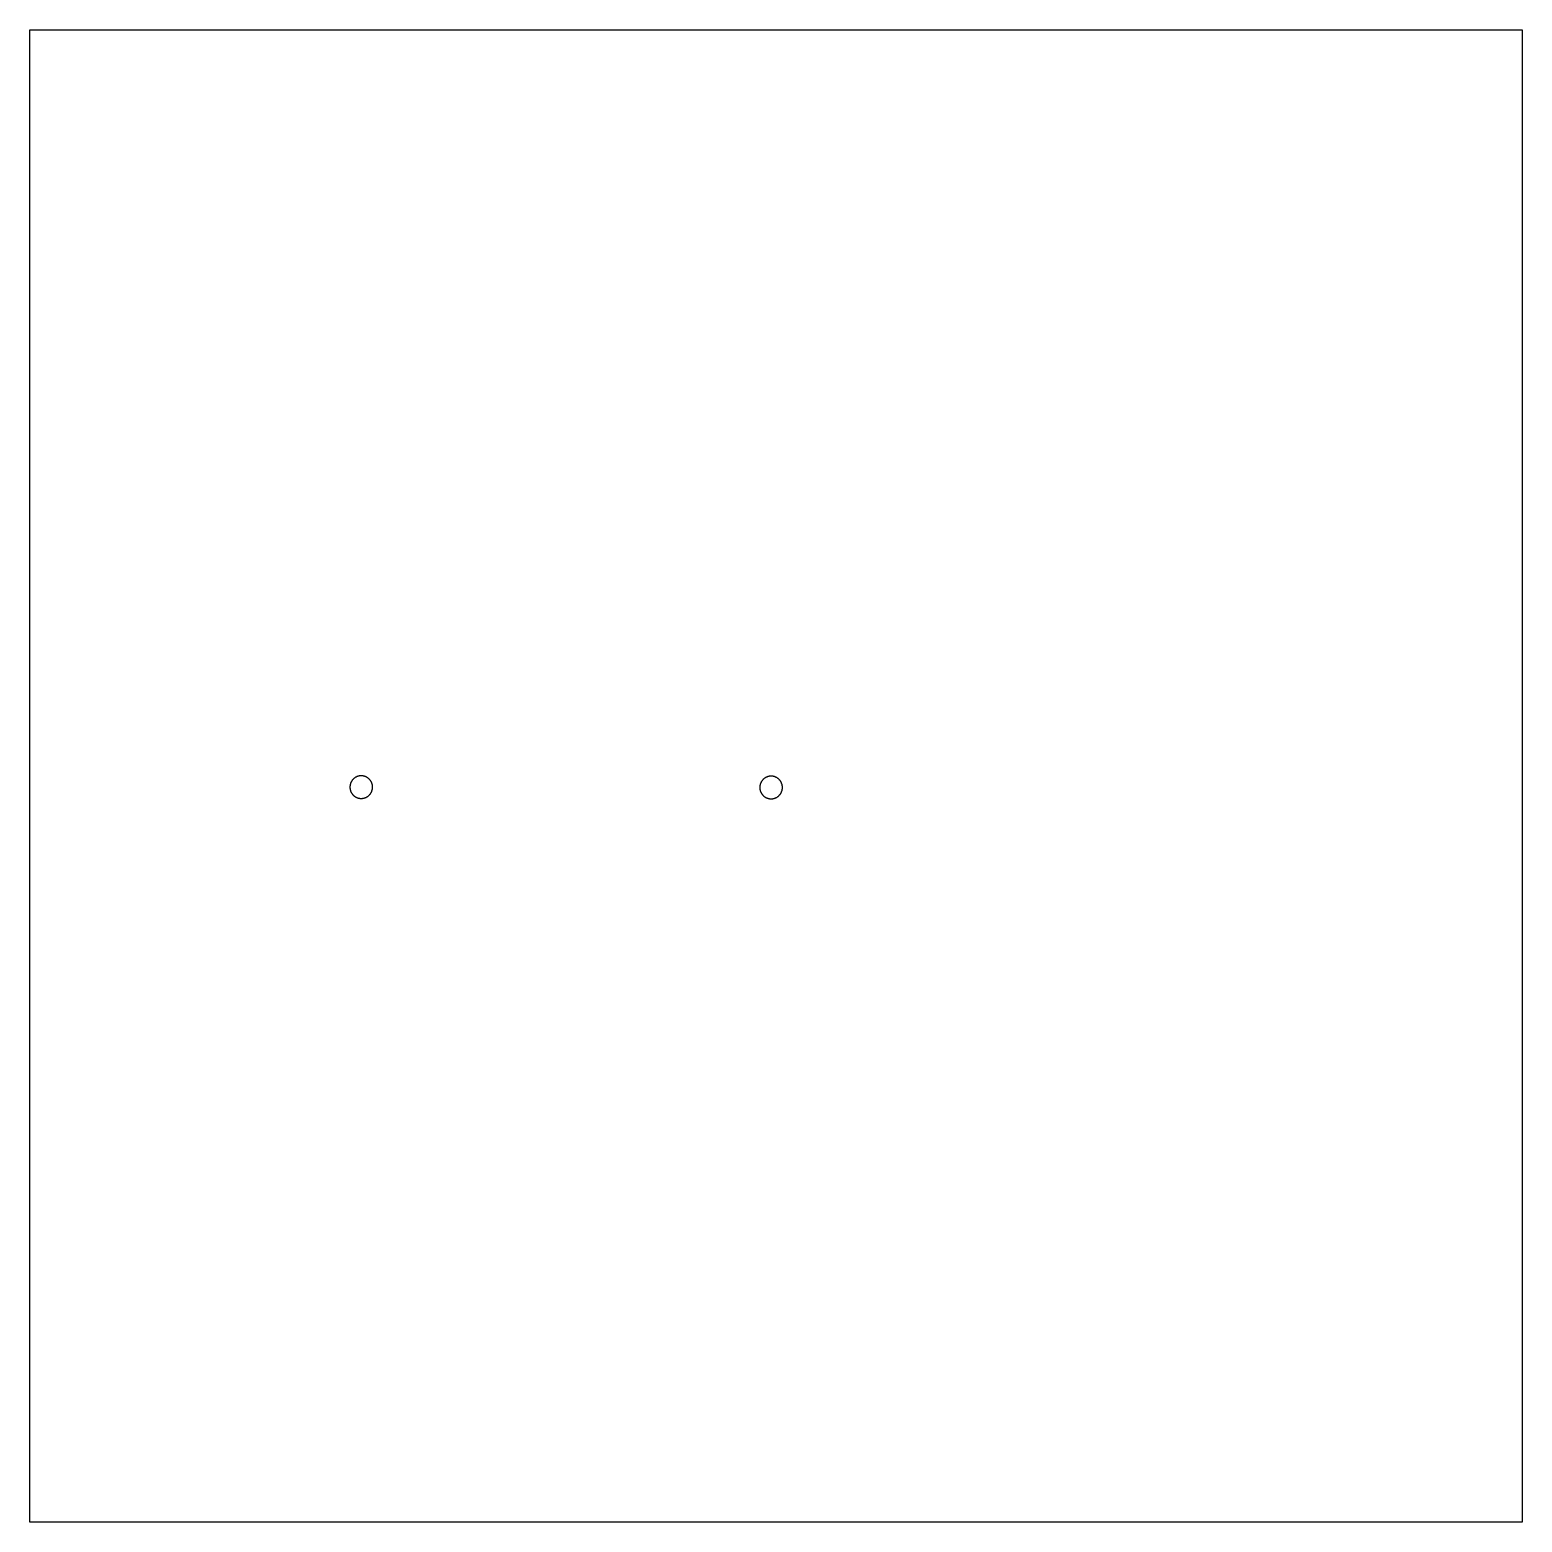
# Model space of a CAD drawing. Header units: millimetres. Extents: x -138 to 138, y -138 to 138.
import ezdxf

# ---------------------------------------------------------------- set-up
doc = ezdxf.new("R2010")
doc.units = ezdxf.units.MM

msp = doc.modelspace()

# ---------------------------------------------------------------- linework, layer by layer
for points in [[(-138.43, 138.43), (138.43, 138.43), (138.43, -138.43), (-138.43, -138.43)], [(-74.85, -2.06), (-74.85, -2.01), (-74.85, -1.96), (-74.86, -1.91), (-74.86, -1.86), (-74.87, -1.81), (-74.87, -1.76), (-74.88, -1.7), (-74.89, -1.65), (-74.9, -1.6), (-74.91, -1.55), (-74.93, -1.5), (-74.94, -1.45), (-74.96, -1.41), (-74.97, -1.36), (-74.99, -1.31), (-75.01, -1.26), (-75.03, -1.21), (-75.05, -1.17), (-75.07, -1.12), (-75.1, -1.07), (-75.12, -1.03), (-75.15, -0.98), (-75.18, -0.94), (-75.2, -0.9), (-75.23, -0.85), (-75.26, -0.81), (-75.29, -0.77), (-75.33, -0.73), (-75.36, -0.69), (-75.39, -0.65), (-75.43, -0.62), (-75.47, -0.58), (-75.5, -0.54), (-75.54, -0.51), (-75.58, -0.47), (-75.62, -0.44), (-75.66, -0.41), (-75.7, -0.38), (-75.74, -0.35), (-75.78, -0.32), (-75.83, -0.29), (-75.87, -0.26), (-75.91, -0.24), (-75.96, -0.21), (-76.01, -0.19), (-76.05, -0.17), (-76.1, -0.14), (-76.15, -0.12), (-76.19, -0.1), (-76.24, -0.09), (-76.29, -0.07), (-76.34, -0.05), (-76.39, -0.04), (-76.44, -0.03), (-76.49, -0.02), (-76.54, 0), (-76.59, 0.01), (-76.64, 0.01), (-76.69, 0.02), (-76.74, 0.03), (-76.8, 0.03), (-76.85, 0.03), (-76.9, 0.04), (-76.95, 0.04), (-77, 0.04), (-77.05, 0.03), (-77.1, 0.03), (-77.16, 0.03), (-77.21, 0.02), (-77.26, 0.01), (-77.31, 0.01), (-77.36, 0), (-77.41, -0.02), (-77.46, -0.03), (-77.51, -0.04), (-77.56, -0.05), (-77.61, -0.07), (-77.66, -0.09), (-77.71, -0.1), (-77.75, -0.12), (-77.8, -0.14), (-77.85, -0.17), (-77.89, -0.19), (-77.94, -0.21), (-77.99, -0.24), (-78.03, -0.26), (-78.07, -0.29), (-78.12, -0.32), (-78.16, -0.35), (-78.2, -0.38), (-78.24, -0.41), (-78.28, -0.44), (-78.32, -0.47), (-78.36, -0.51), (-78.4, -0.54), (-78.43, -0.58), (-78.47, -0.62), (-78.51, -0.65), (-78.54, -0.69), (-78.57, -0.73), (-78.61, -0.77), (-78.64, -0.81), (-78.67, -0.85), (-78.7, -0.9), (-78.72, -0.94), (-78.75, -0.98), (-78.78, -1.03), (-78.8, -1.07), (-78.83, -1.12), (-78.85, -1.17), (-78.87, -1.21), (-78.89, -1.26), (-78.91, -1.31), (-78.93, -1.36), (-78.94, -1.41), (-78.96, -1.45), (-78.97, -1.5), (-78.99, -1.55), (-79, -1.6), (-79.01, -1.65), (-79.02, -1.7), (-79.03, -1.76), (-79.03, -1.81), (-79.04, -1.86), (-79.04, -1.91), (-79.05, -1.96), (-79.05, -2.01), (-79.05, -2.06), (-79.05, -2.12), (-79.05, -2.17), (-79.04, -2.22), (-79.04, -2.27), (-79.03, -2.32), (-79.03, -2.37), (-79.02, -2.42), (-79.01, -2.47), (-79, -2.52), (-78.99, -2.57), (-78.97, -2.62), (-78.96, -2.67), (-78.94, -2.72), (-78.93, -2.77), (-78.91, -2.82), (-78.89, -2.87), (-78.87, -2.92), (-78.85, -2.96), (-78.83, -3.01), (-78.8, -3.05), (-78.78, -3.1), (-78.75, -3.14), (-78.72, -3.19), (-78.7, -3.23), (-78.67, -3.27), (-78.64, -3.31), (-78.61, -3.36), (-78.57, -3.4), (-78.54, -3.44), (-78.51, -3.47), (-78.47, -3.51), (-78.43, -3.55), (-78.4, -3.58), (-78.36, -3.62), (-78.32, -3.65), (-78.28, -3.69), (-78.24, -3.72), (-78.2, -3.75), (-78.16, -3.78), (-78.12, -3.81), (-78.07, -3.84), (-78.03, -3.87), (-77.99, -3.89), (-77.94, -3.92), (-77.89, -3.94), (-77.85, -3.96), (-77.8, -3.98), (-77.75, -4), (-77.71, -4.02), (-77.66, -4.04), (-77.61, -4.06), (-77.56, -4.07), (-77.51, -4.09), (-77.46, -4.1), (-77.41, -4.11), (-77.36, -4.12), (-77.31, -4.13), (-77.26, -4.14), (-77.21, -4.15), (-77.16, -4.15), (-77.1, -4.16), (-77.05, -4.16), (-77, -4.16), (-76.95, -4.16), (-76.9, -4.16), (-76.85, -4.16), (-76.8, -4.16), (-76.74, -4.15), (-76.69, -4.15), (-76.64, -4.14), (-76.59, -4.13), (-76.54, -4.12), (-76.49, -4.11), (-76.44, -4.1), (-76.39, -4.09), (-76.34, -4.07), (-76.29, -4.06), (-76.24, -4.04), (-76.19, -4.02), (-76.15, -4), (-76.1, -3.98), (-76.05, -3.96), (-76.01, -3.94), (-75.96, -3.92), (-75.91, -3.89), (-75.87, -3.87), (-75.83, -3.84), (-75.78, -3.81), (-75.74, -3.78), (-75.7, -3.75), (-75.66, -3.72), (-75.62, -3.69), (-75.58, -3.65), (-75.54, -3.62), (-75.5, -3.58), (-75.47, -3.55), (-75.43, -3.51), (-75.39, -3.47), (-75.36, -3.44), (-75.33, -3.4), (-75.29, -3.36), (-75.26, -3.31), (-75.23, -3.27), (-75.2, -3.23), (-75.18, -3.19), (-75.15, -3.14), (-75.12, -3.1), (-75.1, -3.05), (-75.07, -3.01), (-75.05, -2.96), (-75.03, -2.92), (-75.01, -2.87), (-74.99, -2.82), (-74.97, -2.77), (-74.96, -2.72), (-74.94, -2.67), (-74.93, -2.62), (-74.91, -2.57), (-74.9, -2.52), (-74.89, -2.47), (-74.88, -2.42), (-74.87, -2.37), (-74.87, -2.32), (-74.86, -2.27), (-74.86, -2.22), (-74.85, -2.17), (-74.85, -2.12)], [(1.19, -2.13), (1.19, -2.08), (1.19, -2.03), (1.19, -1.98), (1.18, -1.93), (1.18, -1.87), (1.17, -1.82), (1.16, -1.77), (1.15, -1.72), (1.14, -1.67), (1.13, -1.62), (1.12, -1.57), (1.1, -1.52), (1.09, -1.47), (1.07, -1.42), (1.05, -1.38), (1.03, -1.33), (1.01, -1.28), (0.99, -1.23), (0.97, -1.19), (0.94, -1.14), (0.92, -1.1), (0.89, -1.05), (0.87, -1.01), (0.84, -0.97), (0.81, -0.92), (0.78, -0.88), (0.75, -0.84), (0.72, -0.8), (0.68, -0.76), (0.65, -0.72), (0.61, -0.68), (0.58, -0.65), (0.54, -0.61), (0.5, -0.58), (0.46, -0.54), (0.42, -0.51), (0.38, -0.48), (0.34, -0.45), (0.3, -0.42), (0.26, -0.39), (0.22, -0.36), (0.17, -0.33), (0.13, -0.3), (0.08, -0.28), (0.04, -0.26), (-0.01, -0.23), (-0.06, -0.21), (-0.1, -0.19), (-0.15, -0.17), (-0.2, -0.15), (-0.25, -0.14), (-0.3, -0.12), (-0.35, -0.11), (-0.4, -0.09), (-0.45, -0.08), (-0.5, -0.07), (-0.55, -0.06), (-0.6, -0.05), (-0.65, -0.05), (-0.7, -0.04), (-0.75, -0.04), (-0.8, -0.03), (-0.86, -0.03), (-0.91, -0.03), (-0.96, -0.03), (-1.01, -0.03), (-1.06, -0.04), (-1.11, -0.04), (-1.17, -0.05), (-1.22, -0.05), (-1.27, -0.06), (-1.32, -0.07), (-1.37, -0.08), (-1.42, -0.09), (-1.47, -0.11), (-1.52, -0.12), (-1.57, -0.14), (-1.62, -0.15), (-1.66, -0.17), (-1.71, -0.19), (-1.76, -0.21), (-1.81, -0.23), (-1.85, -0.26), (-1.9, -0.28), (-1.94, -0.3), (-1.99, -0.33), (-2.03, -0.36), (-2.07, -0.39), (-2.12, -0.42), (-2.16, -0.45), (-2.2, -0.48), (-2.24, -0.51), (-2.28, -0.54), (-2.32, -0.58), (-2.36, -0.61), (-2.39, -0.65), (-2.43, -0.68), (-2.46, -0.72), (-2.5, -0.76), (-2.53, -0.8), (-2.56, -0.84), (-2.59, -0.88), (-2.62, -0.92), (-2.65, -0.97), (-2.68, -1.01), (-2.71, -1.05), (-2.74, -1.1), (-2.76, -1.14), (-2.78, -1.19), (-2.81, -1.23), (-2.83, -1.28), (-2.85, -1.33), (-2.87, -1.38), (-2.89, -1.42), (-2.9, -1.47), (-2.92, -1.52), (-2.93, -1.57), (-2.95, -1.62), (-2.96, -1.67), (-2.97, -1.72), (-2.98, -1.77), (-2.99, -1.82), (-2.99, -1.87), (-3, -1.93), (-3, -1.98), (-3.01, -2.03), (-3.01, -2.08), (-3.01, -2.13), (-3.01, -2.18), (-3.01, -2.24), (-3, -2.29), (-3, -2.34), (-2.99, -2.39), (-2.99, -2.44), (-2.98, -2.49), (-2.97, -2.54), (-2.96, -2.59), (-2.95, -2.64), (-2.93, -2.69), (-2.92, -2.74), (-2.9, -2.79), (-2.89, -2.84), (-2.87, -2.89), (-2.85, -2.94), (-2.83, -2.98), (-2.81, -3.03), (-2.78, -3.08), (-2.76, -3.12), (-2.74, -3.17), (-2.71, -3.21), (-2.68, -3.26), (-2.65, -3.3), (-2.62, -3.34), (-2.59, -3.38), (-2.56, -3.42), (-2.53, -3.46), (-2.5, -3.5), (-2.46, -3.54), (-2.43, -3.58), (-2.39, -3.62), (-2.36, -3.65), (-2.32, -3.69), (-2.28, -3.72), (-2.24, -3.76), (-2.2, -3.79), (-2.16, -3.82), (-2.12, -3.85), (-2.07, -3.88), (-2.03, -3.91), (-1.99, -3.93), (-1.94, -3.96), (-1.9, -3.98), (-1.85, -4.01), (-1.81, -4.03), (-1.76, -4.05), (-1.71, -4.07), (-1.66, -4.09), (-1.62, -4.11), (-1.57, -4.13), (-1.52, -4.14), (-1.47, -4.16), (-1.42, -4.17), (-1.37, -4.18), (-1.32, -4.19), (-1.27, -4.2), (-1.22, -4.21), (-1.17, -4.22), (-1.11, -4.22), (-1.06, -4.23), (-1.01, -4.23), (-0.96, -4.23), (-0.91, -4.23), (-0.86, -4.23), (-0.8, -4.23), (-0.75, -4.23), (-0.7, -4.22), (-0.65, -4.22), (-0.6, -4.21), (-0.55, -4.2), (-0.5, -4.19), (-0.45, -4.18), (-0.4, -4.17), (-0.35, -4.16), (-0.3, -4.14), (-0.25, -4.13), (-0.2, -4.11), (-0.15, -4.09), (-0.1, -4.07), (-0.06, -4.05), (-0.01, -4.03), (0.04, -4.01), (0.08, -3.98), (0.13, -3.96), (0.17, -3.93), (0.22, -3.91), (0.26, -3.88), (0.3, -3.85), (0.34, -3.82), (0.38, -3.79), (0.42, -3.76), (0.46, -3.72), (0.5, -3.69), (0.54, -3.65), (0.58, -3.62), (0.61, -3.58), (0.65, -3.54), (0.68, -3.5), (0.72, -3.46), (0.75, -3.42), (0.78, -3.38), (0.81, -3.34), (0.84, -3.3), (0.87, -3.26), (0.89, -3.21), (0.92, -3.17), (0.94, -3.12), (0.97, -3.08), (0.99, -3.03), (1.01, -2.98), (1.03, -2.94), (1.05, -2.89), (1.07, -2.84), (1.09, -2.79), (1.1, -2.74), (1.12, -2.69), (1.13, -2.64), (1.14, -2.59), (1.15, -2.54), (1.16, -2.49), (1.17, -2.44), (1.18, -2.39), (1.18, -2.34), (1.19, -2.29), (1.19, -2.24), (1.19, -2.18)]]:
    msp.add_lwpolyline(points, close=True)

doc.saveas('drawing.dxf')
